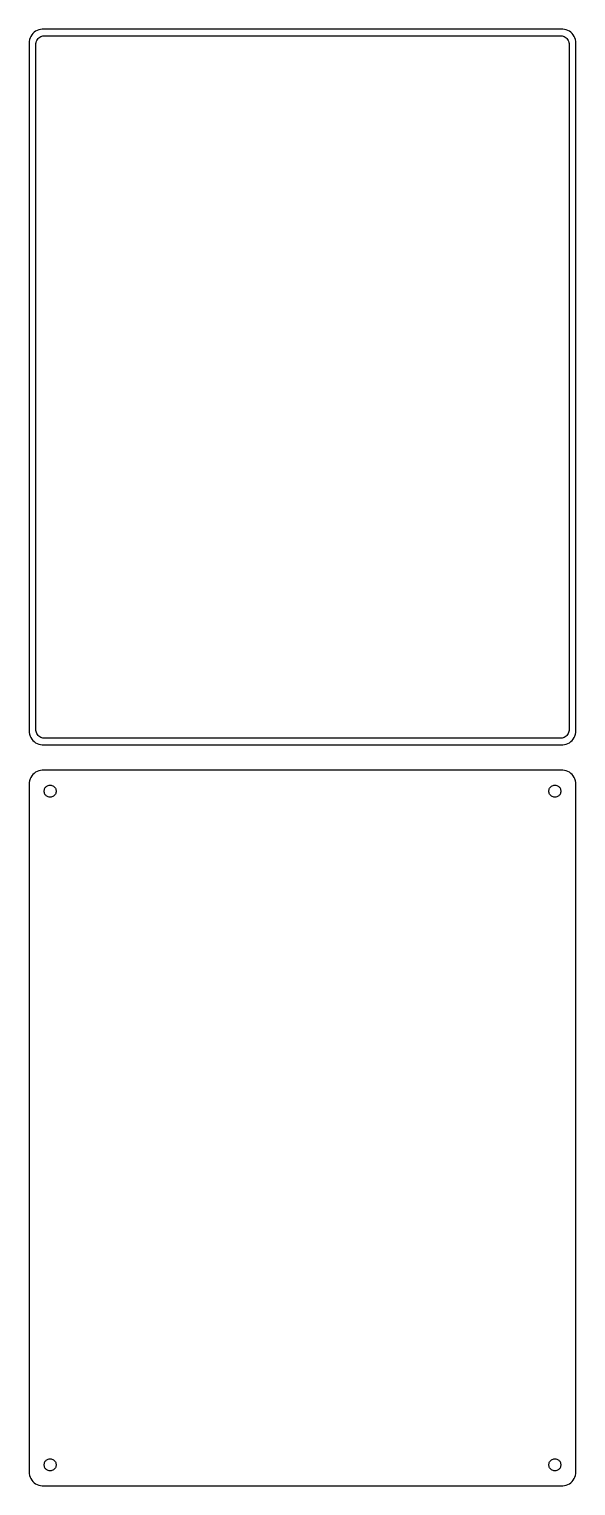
# Model space of a CAD drawing. Header units: metres. Extents: x -98 to 98, y 401 to 919.
import ezdxf

# ---------------------------------------------------------------- set-up
doc = ezdxf.new("R2010")
doc.units = ezdxf.units.M

msp = doc.modelspace()

# ---------------------------------------------------------------- linework, layer by layer
for p, q in [((-95.1791, 918.722), (-95.6871, 918.353)), ((-94.6289, 919.024), (-95.1791, 918.722)), ((-94.0451, 919.255), (-94.6289, 919.024)), ((-93.4369, 919.411), (-94.0451, 919.255)), ((-92.8139, 919.49), (-93.4369, 919.411)), ((92.8139, 919.49), (-92.8139, 919.49)), ((93.4369, 919.411), (92.8139, 919.49)), ((94.0451, 919.255), (93.4369, 919.411)), ((94.6289, 919.024), (94.0451, 919.255)), ((95.1791, 918.722), (94.6289, 919.024)), ((95.6871, 918.353), (95.1791, 918.722)), ((-97.4606, 915.127), (-97.5, 914.5)), ((-97.5, 914.5), (-97.5, 669.5)), ((-97.3429, 915.743), (-97.4606, 915.127)), ((-97.1489, 916.341), (-97.3429, 915.743)), ((-96.8815, 916.909), (-97.1489, 916.341)), ((-96.5451, 917.439), (-96.8815, 916.909)), ((-96.1448, 917.923), (-96.5451, 917.439)), ((-95.6871, 918.353), (-96.1448, 917.923)), ((-95.1129, 914), (-95.0884, 914.39)), ((-95.1129, 670), (-95.1129, 914)), ((-95.0884, 914.39), (-95.0151, 914.774)), ((-95.0151, 914.774), (-94.8943, 915.146)), ((-94.8943, 915.146), (-94.7279, 915.5)), ((-94.7279, 915.5), (-94.5184, 915.83)), ((-94.5184, 915.83), (-94.2692, 916.131)), ((-94.2692, 916.131), (-93.9843, 916.399)), ((-93.9843, 916.399), (-93.668, 916.628)), ((-93.668, 916.628), (-93.3254, 916.817)), ((-93.3254, 916.817), (-92.9619, 916.961)), ((-92.9619, 916.961), (-92.5833, 917.058)), ((-92.5833, 917.058), (-92.1955, 917.107)), ((-92.1955, 917.107), (92.1955, 917.107)), ((92.1955, 917.107), (92.5833, 917.058)), ((92.5833, 917.058), (92.9619, 916.961)), ((92.9619, 916.961), (93.3254, 916.817)), ((93.3254, 916.817), (93.668, 916.628)), ((93.668, 916.628), (93.9843, 916.399)), ((93.9843, 916.399), (94.2692, 916.131)), ((94.2692, 916.131), (94.5184, 915.83)), ((94.5184, 915.83), (94.7279, 915.5)), ((94.7279, 915.5), (94.8943, 915.146)), ((94.8943, 915.146), (95.0151, 914.774)), ((95.0151, 914.774), (95.0884, 914.39)), ((95.0884, 914.39), (95.1129, 914)), ((95.1129, 914), (95.1129, 670)), ((96.1448, 917.923), (95.6871, 918.353)), ((96.5451, 917.439), (96.1448, 917.923)), ((96.8815, 916.909), (96.5451, 917.439)), ((97.1489, 916.341), (96.8815, 916.909)), ((97.3429, 915.743), (97.1489, 916.341)), ((97.4606, 915.127), (97.3429, 915.743)), ((97.5, 914.5), (97.4606, 915.127)), ((97.5, 669.5), (97.5, 914.5)), ((-97.5, 669.5), (-97.4606, 668.873)), ((-95.0884, 669.61), (-95.1129, 670)), ((-95.0151, 669.226), (-95.0884, 669.61)), ((95.0884, 669.61), (95.0151, 669.226)), ((95.1129, 670), (95.0884, 669.61)), ((97.4606, 668.873), (97.5, 669.5)), ((-97.4606, 668.873), (-97.3429, 668.257)), ((-97.3429, 668.257), (-97.1489, 667.659)), ((-97.1489, 667.659), (-96.8815, 667.091)), ((-96.8815, 667.091), (-96.5451, 666.561)), ((-96.5451, 666.561), (-96.1448, 666.077)), ((-96.1448, 666.077), (-95.6871, 665.647)), ((-95.6871, 665.647), (-95.1791, 665.278)), ((-95.1791, 665.278), (-94.6289, 664.976)), ((-94.8943, 668.854), (-95.0151, 669.226)), ((-94.7279, 668.5), (-94.8943, 668.854)), ((-94.5184, 668.17), (-94.7279, 668.5)), ((-94.6289, 664.976), (-94.0451, 664.745)), ((-94.2692, 667.869), (-94.5184, 668.17)), ((-93.9843, 667.601), (-94.2692, 667.869)), ((-94.0451, 664.745), (-93.4369, 664.589)), ((-93.668, 667.372), (-93.9843, 667.601)), ((-93.3254, 667.183), (-93.668, 667.372)), ((-93.4369, 664.589), (-92.8139, 664.51)), ((-92.9619, 667.039), (-93.3254, 667.183)), ((-92.5833, 666.942), (-92.9619, 667.039)), ((-92.8139, 664.51), (92.8139, 664.51)), ((-92.1955, 666.893), (-92.5833, 666.942)), ((92.1955, 666.893), (-92.1955, 666.893)), ((92.5833, 666.942), (92.1955, 666.893)), ((92.9619, 667.039), (92.5833, 666.942)), ((92.8139, 664.51), (93.4369, 664.589)), ((93.3254, 667.183), (92.9619, 667.039)), ((93.668, 667.372), (93.3254, 667.183)), ((93.4369, 664.589), (94.0451, 664.745)), ((93.9843, 667.601), (93.668, 667.372)), ((94.2692, 667.869), (93.9843, 667.601)), ((94.0451, 664.745), (94.6289, 664.976)), ((94.5184, 668.17), (94.2692, 667.869)), ((94.7279, 668.5), (94.5184, 668.17)), ((94.6289, 664.976), (95.1791, 665.278)), ((94.8943, 668.854), (94.7279, 668.5)), ((95.0151, 669.226), (94.8943, 668.854)), ((95.1791, 665.278), (95.6871, 665.647)), ((95.6871, 665.647), (96.1448, 666.077)), ((96.1448, 666.077), (96.5451, 666.561)), ((96.5451, 666.561), (96.8815, 667.091)), ((96.8815, 667.091), (97.1489, 667.659)), ((97.1489, 667.659), (97.3429, 668.257)), ((97.3429, 668.257), (97.4606, 668.873)), ((-96.1448, 653.923), (-96.5451, 653.439)), ((-95.6871, 654.353), (-96.1448, 653.923)), ((-95.1791, 654.722), (-95.6871, 654.353)), ((-94.6289, 655.024), (-95.1791, 654.722)), ((-94.0451, 655.255), (-94.6289, 655.024)), ((-93.4369, 655.411), (-94.0451, 655.255)), ((-92.8139, 655.49), (-93.4369, 655.411)), ((92.8139, 655.49), (-92.8139, 655.49)), ((93.4369, 655.411), (92.8139, 655.49)), ((94.0451, 655.255), (93.4369, 655.411)), ((94.6289, 655.024), (94.0451, 655.255)), ((95.1791, 654.722), (94.6289, 655.024)), ((95.6871, 654.353), (95.1791, 654.722)), ((96.1448, 653.923), (95.6871, 654.353)), ((96.5451, 653.439), (96.1448, 653.923)), ((-97.4606, 651.127), (-97.5, 650.5)), ((-97.5, 650.5), (-97.5, 405.5)), ((-97.3429, 651.743), (-97.4606, 651.127)), ((-97.1489, 652.341), (-97.3429, 651.743)), ((-96.8815, 652.909), (-97.1489, 652.341)), ((-96.5451, 653.439), (-96.8815, 652.909)), ((-92.0682, 648.531), (-91.9853, 648.786)), ((-91.9853, 648.786), (-91.8712, 649.029)), ((-91.8712, 649.029), (-91.7275, 649.255)), ((-91.7275, 649.255), (-91.5566, 649.462)), ((-91.5566, 649.462), (-91.3611, 649.645)), ((-91.3611, 649.645), (-91.1441, 649.803)), ((-91.1441, 649.803), (-90.9092, 649.932)), ((-90.9092, 649.932), (-90.6598, 650.031)), ((-90.6598, 650.031), (-90.4001, 650.097)), ((-90.4001, 650.097), (-90.1341, 650.131)), ((-90.1341, 650.131), (-89.8659, 650.131)), ((-89.8659, 650.131), (-89.5999, 650.097)), ((-89.5999, 650.097), (-89.3401, 650.031)), ((-89.3401, 650.031), (-89.0908, 649.932)), ((-89.0908, 649.932), (-88.8559, 649.803)), ((-88.8559, 649.803), (-88.6389, 649.645)), ((-88.6389, 649.645), (-88.4434, 649.462)), ((-88.4434, 649.462), (-88.2725, 649.255)), ((-88.2725, 649.255), (-88.1288, 649.029)), ((-88.1288, 649.029), (-88.0146, 648.786)), ((-88.0146, 648.786), (-87.9318, 648.531)), ((87.9318, 648.531), (88.0146, 648.786)), ((88.0146, 648.786), (88.1288, 649.029)), ((88.1288, 649.029), (88.2725, 649.255)), ((88.2725, 649.255), (88.4434, 649.462)), ((88.4434, 649.462), (88.6389, 649.645)), ((88.6389, 649.645), (88.8559, 649.803)), ((88.8559, 649.803), (89.0908, 649.932)), ((89.0908, 649.932), (89.3401, 650.031)), ((89.3401, 650.031), (89.5999, 650.097)), ((89.5999, 650.097), (89.8659, 650.131)), ((89.8659, 650.131), (90.1341, 650.131)), ((90.1341, 650.131), (90.4001, 650.097)), ((90.4001, 650.097), (90.6598, 650.031)), ((90.6598, 650.031), (90.9092, 649.932)), ((90.9092, 649.932), (91.1441, 649.803)), ((91.1441, 649.803), (91.3611, 649.645)), ((91.3611, 649.645), (91.5566, 649.462)), ((91.5566, 649.462), (91.7275, 649.255)), ((91.7275, 649.255), (91.8712, 649.029)), ((91.8712, 649.029), (91.9853, 648.786)), ((91.9853, 648.786), (92.0682, 648.531)), ((96.8815, 652.909), (96.5451, 653.439)), ((97.1489, 652.341), (96.8815, 652.909)), ((97.3429, 651.743), (97.1489, 652.341)), ((97.4606, 651.127), (97.3429, 651.743)), ((97.5, 650.5), (97.4606, 651.127)), ((97.5, 405.5), (97.5, 650.5)), ((-92.1353, 648), (-92.1185, 648.268)), ((-92.1185, 647.732), (-92.1353, 648)), ((-92.1185, 648.268), (-92.0682, 648.531)), ((-92.0682, 647.469), (-92.1185, 647.732)), ((-91.9853, 647.214), (-92.0682, 647.469)), ((-91.8712, 646.971), (-91.9853, 647.214)), ((-91.7275, 646.745), (-91.8712, 646.971)), ((-91.5566, 646.538), (-91.7275, 646.745)), ((-91.3611, 646.355), (-91.5566, 646.538)), ((-91.1441, 646.197), (-91.3611, 646.355)), ((-90.9092, 646.068), (-91.1441, 646.197)), ((-90.6598, 645.969), (-90.9092, 646.068)), ((-90.4001, 645.903), (-90.6598, 645.969)), ((-90.1341, 645.869), (-90.4001, 645.903)), ((-89.8659, 645.869), (-90.1341, 645.869)), ((-89.5999, 645.903), (-89.8659, 645.869)), ((-89.3401, 645.969), (-89.5999, 645.903)), ((-89.0908, 646.068), (-89.3401, 645.969)), ((-88.8559, 646.197), (-89.0908, 646.068)), ((-88.6389, 646.355), (-88.8559, 646.197)), ((-88.4434, 646.538), (-88.6389, 646.355)), ((-88.2725, 646.745), (-88.4434, 646.538)), ((-88.1288, 646.971), (-88.2725, 646.745)), ((-88.0146, 647.214), (-88.1288, 646.971)), ((-87.9318, 647.469), (-88.0146, 647.214)), ((-87.9318, 648.531), (-87.8815, 648.268)), ((-87.8815, 647.732), (-87.9318, 647.469)), ((-87.8815, 648.268), (-87.8647, 648)), ((-87.8647, 648), (-87.8815, 647.732)), ((87.8647, 648), (87.8815, 648.268)), ((87.8815, 647.732), (87.8647, 648)), ((87.8815, 648.268), (87.9318, 648.531)), ((87.9318, 647.469), (87.8815, 647.732)), ((88.0146, 647.214), (87.9318, 647.469)), ((88.1288, 646.971), (88.0146, 647.214)), ((88.2725, 646.745), (88.1288, 646.971)), ((88.4434, 646.538), (88.2725, 646.745)), ((88.6389, 646.355), (88.4434, 646.538)), ((88.8559, 646.197), (88.6389, 646.355)), ((89.0908, 646.068), (88.8559, 646.197)), ((89.3401, 645.969), (89.0908, 646.068)), ((89.5999, 645.903), (89.3401, 645.969)), ((89.8659, 645.869), (89.5999, 645.903)), ((90.1341, 645.869), (89.8659, 645.869)), ((90.4001, 645.903), (90.1341, 645.869)), ((90.6598, 645.969), (90.4001, 645.903)), ((90.9092, 646.068), (90.6598, 645.969)), ((91.1441, 646.197), (90.9092, 646.068)), ((91.3611, 646.355), (91.1441, 646.197)), ((91.5566, 646.538), (91.3611, 646.355)), ((91.7275, 646.745), (91.5566, 646.538)), ((91.8712, 646.971), (91.7275, 646.745)), ((91.9853, 647.214), (91.8712, 646.971)), ((92.0682, 647.469), (91.9853, 647.214)), ((92.0682, 648.531), (92.1185, 648.268)), ((92.1185, 647.732), (92.0682, 647.469)), ((92.1185, 648.268), (92.1353, 648)), ((92.1353, 648), (92.1185, 647.732)), ((-90.9092, 409.932), (-90.6598, 410.031)), ((-90.6598, 410.031), (-90.4001, 410.097)), ((-90.4001, 410.097), (-90.1341, 410.131)), ((-90.1341, 410.131), (-89.8659, 410.131)), ((-89.8659, 410.131), (-89.5999, 410.097)), ((-89.5999, 410.097), (-89.3401, 410.031)), ((-89.3401, 410.031), (-89.0908, 409.932)), ((89.0908, 409.932), (89.3401, 410.031)), ((89.3401, 410.031), (89.5999, 410.097)), ((89.5999, 410.097), (89.8659, 410.131)), ((89.8659, 410.131), (90.1341, 410.131)), ((90.1341, 410.131), (90.4001, 410.097)), ((90.4001, 410.097), (90.6598, 410.031)), ((90.6598, 410.031), (90.9092, 409.932)), ((-97.5, 405.5), (-97.4606, 404.873)), ((-97.4606, 404.873), (-97.3429, 404.257)), ((-92.1353, 408), (-92.1185, 408.268)), ((-92.1185, 407.732), (-92.1353, 408)), ((-92.1185, 408.268), (-92.0682, 408.531)), ((-92.0682, 407.469), (-92.1185, 407.732)), ((-92.0682, 408.531), (-91.9853, 408.786)), ((-91.9853, 407.214), (-92.0682, 407.469)), ((-91.9853, 408.786), (-91.8712, 409.029)), ((-91.8712, 406.971), (-91.9853, 407.214)), ((-91.8712, 409.029), (-91.7275, 409.255)), ((-91.7275, 406.745), (-91.8712, 406.971)), ((-91.7275, 409.255), (-91.5566, 409.462)), ((-91.5566, 406.538), (-91.7275, 406.745)), ((-91.5566, 409.462), (-91.3611, 409.645)), ((-91.3611, 406.355), (-91.5566, 406.538)), ((-91.3611, 409.645), (-91.1441, 409.803)), ((-91.1441, 406.197), (-91.3611, 406.355)), ((-91.1441, 409.803), (-90.9092, 409.932)), ((-90.9092, 406.068), (-91.1441, 406.197)), ((-90.6598, 405.969), (-90.9092, 406.068)), ((-90.4001, 405.903), (-90.6598, 405.969)), ((-90.1341, 405.869), (-90.4001, 405.903)), ((-89.8659, 405.869), (-90.1341, 405.869)), ((-89.5999, 405.903), (-89.8659, 405.869)), ((-89.3401, 405.969), (-89.5999, 405.903)), ((-89.0908, 406.068), (-89.3401, 405.969)), ((-89.0908, 409.932), (-88.8559, 409.803)), ((-88.8559, 406.197), (-89.0908, 406.068)), ((-88.8559, 409.803), (-88.6389, 409.645)), ((-88.6389, 406.355), (-88.8559, 406.197)), ((-88.6389, 409.645), (-88.4434, 409.462)), ((-88.4434, 406.538), (-88.6389, 406.355)), ((-88.4434, 409.462), (-88.2725, 409.255)), ((-88.2725, 406.745), (-88.4434, 406.538)), ((-88.2725, 409.255), (-88.1288, 409.029)), ((-88.1288, 406.971), (-88.2725, 406.745)), ((-88.1288, 409.029), (-88.0146, 408.786)), ((-88.0146, 407.214), (-88.1288, 406.971)), ((-88.0146, 408.786), (-87.9318, 408.531)), ((-87.9318, 407.469), (-88.0146, 407.214)), ((-87.9318, 408.531), (-87.8815, 408.268)), ((-87.8815, 407.732), (-87.9318, 407.469)), ((-87.8815, 408.268), (-87.8647, 408)), ((-87.8647, 408), (-87.8815, 407.732)), ((87.8647, 408), (87.8815, 408.268)), ((87.8815, 407.732), (87.8647, 408)), ((87.8815, 408.268), (87.9318, 408.531)), ((87.9318, 407.469), (87.8815, 407.732)), ((87.9318, 408.531), (88.0146, 408.786)), ((88.0146, 407.214), (87.9318, 407.469)), ((88.0146, 408.786), (88.1288, 409.029)), ((88.1288, 406.971), (88.0146, 407.214)), ((88.1288, 409.029), (88.2725, 409.255)), ((88.2725, 406.745), (88.1288, 406.971)), ((88.2725, 409.255), (88.4434, 409.462)), ((88.4434, 406.538), (88.2725, 406.745)), ((88.4434, 409.462), (88.6389, 409.645)), ((88.6389, 406.355), (88.4434, 406.538)), ((88.6389, 409.645), (88.8559, 409.803)), ((88.8559, 406.197), (88.6389, 406.355)), ((88.8559, 409.803), (89.0908, 409.932)), ((89.0908, 406.068), (88.8559, 406.197)), ((89.3401, 405.969), (89.0908, 406.068)), ((89.5999, 405.903), (89.3401, 405.969)), ((89.8659, 405.869), (89.5999, 405.903)), ((90.1341, 405.869), (89.8659, 405.869)), ((90.4001, 405.903), (90.1341, 405.869)), ((90.6598, 405.969), (90.4001, 405.903)), ((90.9092, 406.068), (90.6598, 405.969)), ((90.9092, 409.932), (91.1441, 409.803)), ((91.1441, 406.197), (90.9092, 406.068)), ((91.1441, 409.803), (91.3611, 409.645)), ((91.3611, 406.355), (91.1441, 406.197)), ((91.3611, 409.645), (91.5566, 409.462)), ((91.5566, 406.538), (91.3611, 406.355)), ((91.5566, 409.462), (91.7275, 409.255)), ((91.7275, 406.745), (91.5566, 406.538)), ((91.7275, 409.255), (91.8712, 409.029)), ((91.8712, 406.971), (91.7275, 406.745)), ((91.8712, 409.029), (91.9853, 408.786)), ((91.9853, 407.214), (91.8712, 406.971)), ((91.9853, 408.786), (92.0682, 408.531)), ((92.0682, 407.469), (91.9853, 407.214)), ((92.0682, 408.531), (92.1185, 408.268)), ((92.1185, 407.732), (92.0682, 407.469)), ((92.1185, 408.268), (92.1353, 408)), ((92.1353, 408), (92.1185, 407.732)), ((97.3429, 404.257), (97.4606, 404.873)), ((97.4606, 404.873), (97.5, 405.5)), ((-97.3429, 404.257), (-97.1489, 403.659)), ((-97.1489, 403.659), (-96.8815, 403.091)), ((-96.8815, 403.091), (-96.5451, 402.561)), ((-96.5451, 402.561), (-96.1448, 402.077)), ((-96.1448, 402.077), (-95.6871, 401.647)), ((-95.6871, 401.647), (-95.1791, 401.278)), ((-95.1791, 401.278), (-94.6289, 400.976)), ((-94.6289, 400.976), (-94.0451, 400.745)), ((-94.0451, 400.745), (-93.4369, 400.589)), ((-93.4369, 400.589), (-92.8139, 400.51)), ((-92.8139, 400.51), (92.8139, 400.51)), ((92.8139, 400.51), (93.4369, 400.589)), ((93.4369, 400.589), (94.0451, 400.745)), ((94.0451, 400.745), (94.6289, 400.976)), ((94.6289, 400.976), (95.1791, 401.278)), ((95.1791, 401.278), (95.6871, 401.647)), ((95.6871, 401.647), (96.1448, 402.077)), ((96.1448, 402.077), (96.5451, 402.561)), ((96.5451, 402.561), (96.8815, 403.091)), ((96.8815, 403.091), (97.1489, 403.659)), ((97.1489, 403.659), (97.3429, 404.257))]:
    msp.add_line(p, q)

doc.saveas('drawing.dxf')
